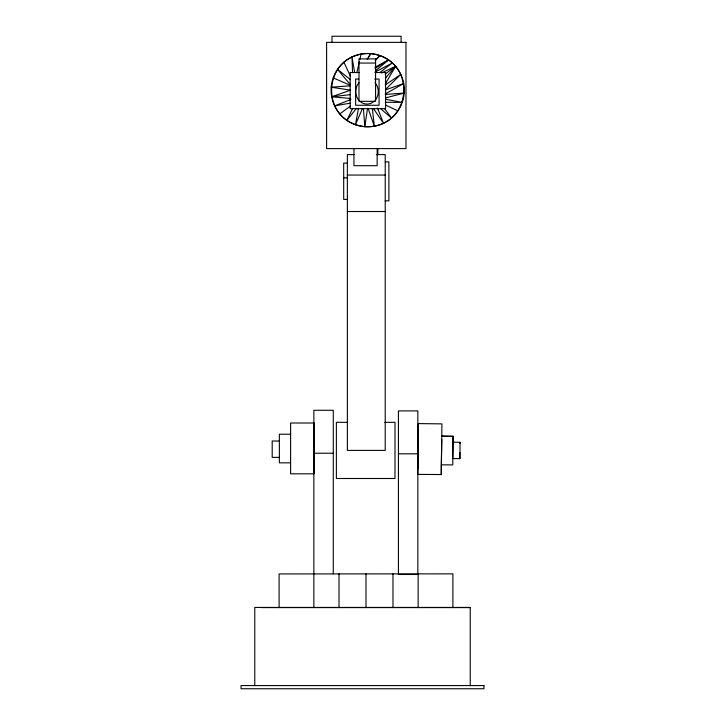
<?xml version="1.0" encoding="UTF-8"?>
<svg xmlns="http://www.w3.org/2000/svg" width="725" height="725" viewBox="0 0 725 725"><rect width="100%" height="100%" fill="white"/><g stroke="black" fill="none" stroke-linecap="round" stroke-linejoin="round"><path stroke-width="1.09" d="M452.753 457.448L452.907 442.205L460.067 442.295L459.868 458.644L452.708 458.562M417.7 468.713L418.407 423.59L441.915 423.88L441.308 474.54L417.736 474.404L418.407 423.59M441.226 465.314L441.253 474.694M459.877 452.608L459.868 458.644M441.815 439.423L441.28 464.834L452.753 464.879L453.098 436.26L441.86 436.124M452.79 442.948L453.098 436.26M460.022 443.401L460.067 442.295M367.548 108.315L364.802 126.657C317.015 121.555 322.616 51.103 370.62 53.614C418.407 58.725 412.806 129.177 364.802 126.657L363.452 108.877M358.54 108.224L355.449 124.664L362.418 108.65M356.863 72.609L359.337 61.725M359.827 59.55L361.068 54.112M352.722 108.252L346.931 120.314A36.631 36.631 0 0 0 404.233 93.045A36.631 36.631 0 0 0 351.969 57.057A36.631 36.631 0 0 0 346.931 120.314L356.446 108.36M367.493 59.541L370.62 53.614L367.158 59.26M385.365 83.774L395.587 66.365L381.341 72.971M358.984 82.713C354.616 87.607 354.616 95.591 358.984 100.485M375.015 100.467C379.365 95.573 379.365 87.625 375.015 82.741M385.419 78.209L395.587 66.365L385.066 74.158M375.423 60.528L379.972 55.617L375.169 60.166M385.609 89.347L400.789 74.394L385.147 85.079M374.018 101.31C370.294 104.98 363.687 104.98 359.962 101.31M375.577 70.751L388.482 59.967L374.916 67.316M379.764 72.627L392.035 63.166L375.124 72.056M339.835 113.907L350.356 106.122M375.269 68.286L388.482 59.967M385.202 94.005L403.734 83.493L385.854 89.764M350.873 99.488L334.633 105.877L350.093 103.186M350.673 98.482L331.688 96.778L350.61 90.136L331.189 87.227L350.084 85.795M385.772 97.839L404.233 93.045L385.337 94.477M331.688 96.778L350.112 94.685M358.984 63.057L375.577 63.057M359.219 72.536L350.175 72.536L350.175 108.687L385.591 108.687L385.591 72.536L375.052 72.536M358.73 79.061L355.64 79.061L355.64 105.27L379.075 105.27L379.075 79.061L374.68 79.061M354.045 154.597L347.366 154.597L347.366 450.406L385.22 450.406L385.22 154.597L376.311 154.597M385.22 161.865L388.881 161.865L388.881 200.834L385.22 200.834M347.366 163.098L343.695 163.098L343.695 199.402L347.366 199.402M347.366 175.051L385.22 175.051M343.695 177.833L347.366 177.833M347.366 211.519L385.22 211.519M347.647 422.322L336.373 422.322L336.373 478.5L394.989 478.5L394.989 422.322L384.839 422.322M290.598 434.212L279.361 434.212L279.361 462.84L290.598 462.84M279.361 441.017L272.201 441.017L272.201 457.375L279.361 457.375M313.862 453.225L333.282 453.225M398.424 453.832L417.845 453.832M417.845 574.472L398.424 574.472L398.424 410.894L417.845 410.894L417.845 574.544M261.716 607.595L470.28 607.595M385.41 102.27L402.23 102.397L385.8 99.307M441.625 436.205L452.871 436.35M333.192 77.874L350.193 85.278M385.827 105.125L397.88 110.916M350.347 79.551L337.533 69.364L350.474 84.852M380.489 108.578L391.482 118.012L384.341 108.369M373.393 108.487L383.452 123.214L377.462 107.989M343.94 62.259L350.547 76.506M368.083 108.288L374.354 126.159L372.378 108.823M354.661 72.527L351.969 57.057L352.567 72.672M470.226 685.578L470.226 607.432L254.774 607.432L254.774 685.578M452.898 607.595L452.898 573.856L279.098 573.937L279.098 607.595M418.135 573.856L418.135 607.595M401.097 42.358L401.097 36.25L331.978 36.25L331.978 42.358M392.986 573.856L392.986 607.595M377.888 149.06L377.888 154.543M377.163 148.598L377.163 165.69L353.963 165.69L353.963 148.598M365.998 573.856L365.998 607.595M339.01 573.856L339.01 607.595M333.282 573.856L333.282 410.287L313.862 410.287L313.862 607.595M405.982 42.358L326.603 42.358L326.603 148.598L405.982 148.598L405.982 42.358M375.577 58.879L358.984 58.879L358.984 101.31L375.577 101.31L375.577 58.879M314.115 423.01L290.598 423.01L290.598 473.815L314.115 473.815L314.115 423.01M483.956 685.578L241.044 685.578L241.044 688.75L483.956 688.75L483.956 685.578"/></g></svg>
